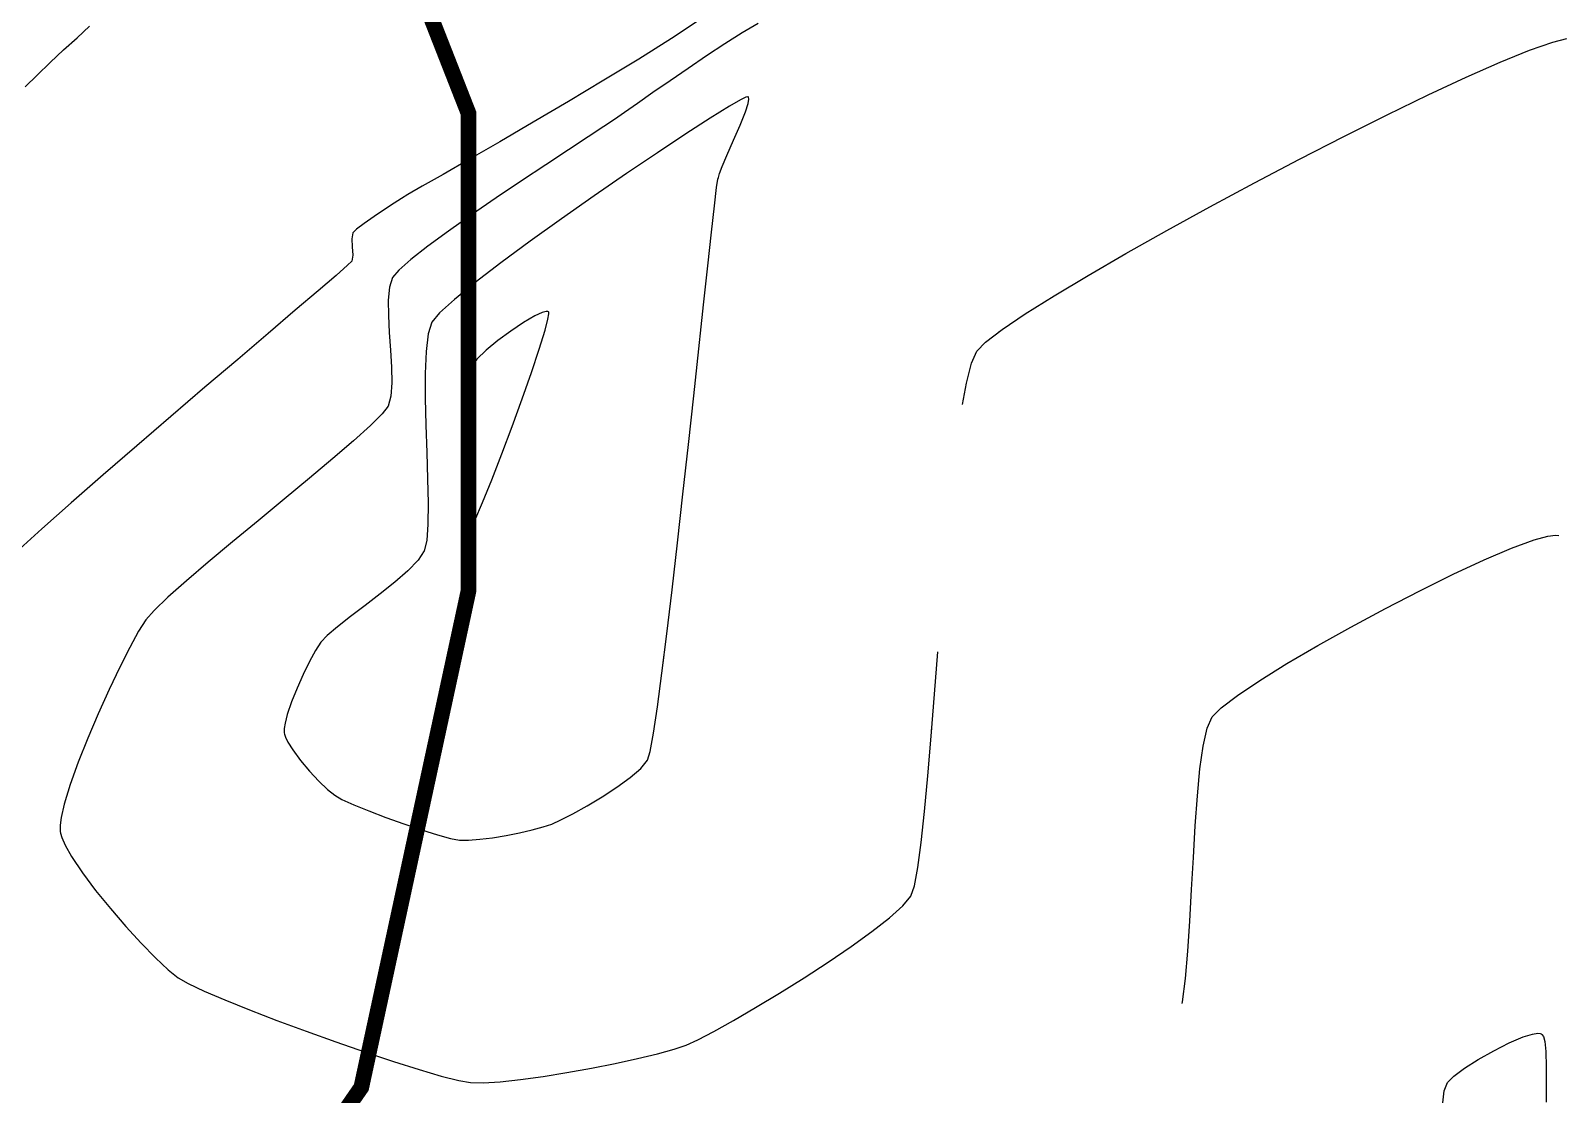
# Model space of a CAD drawing. Header units: metres. Extents: x 708868 to 711043, y 5411316 to 5413138.
# Drawn here: x 709820.1 to 709917.5, y 5411995.4 to 5412063.3 of the extents above; entities that cross this region are included whole.
import ezdxf

# ---------------------------------------------------------------- set-up
doc = ezdxf.new("R2010")
doc.units = ezdxf.units.M
doc.linetypes.add('DASHED', pattern=[0.75, 0.5, -0.25])
for name, color, linetype in [('C-ANNO-TABL', 1, 'Continuous'), ('Rionegro 2010_Contours', 7, 'Continuous'), ('Rionegro 2014_Contours', 7, 'Continuous'), ('Rionegro 2018_Contours', 7, 'Continuous')]:
    doc.layers.add(name, color=color, linetype=linetype)

msp = doc.modelspace()

# ---------------------------------------------------------------- linework, layer by layer
at = {"layer": 'C-ANNO-TABL', "color": 4, "linetype": 'DASHED', "true_color": 0x3dffff, "const_width": 1, "flags": 128}
msp.add_lwpolyline([(711042.543, 5413065.077), (710960.959, 5413110.395), (710928.513, 5413129.625), (710904.958, 5413136.482), (710878.336, 5413137.92), (710860.981, 5413136.789), (710843.249, 5413130.002), (710825.895, 5413114.543), (710808.917, 5413089.658), (710785.526, 5413050.068), (710767.477, 5413018.497), (710750.578, 5412962.402), (710732.947, 5412902.164), (710722.628, 5412876.686), (710711.096, 5412854.241), (710709.275, 5412838.469), (710712.254, 5412799.164), (710711.402, 5412767.16), (710706.844, 5412750.077), (710696.967, 5412735.651), (710677.974, 5412728.438), (710654.043, 5412726.539), (710627.073, 5412724.641), (710606.56, 5412720.465), (710589.801, 5412712.38), (710580.579, 5412698.728), (710577.45, 5412692.07), (710576.617, 5412681.451), (710581.703, 5412658.886), (710586.523, 5412640.581), (710590.138, 5412620.108), (710586.764, 5412609.511), (710569.894, 5412600.358), (710548.445, 5412592.651), (710519.158, 5412593.645), (710507.899, 5412592.671), (710498.04, 5412592.908), (710476.647, 5412590.526), (710453.439, 5412584.652), (710430.062, 5412578.871), (710407.167, 5412571.646), (710393.361, 5412565.35), (710390.566, 5412558.779), (710388.557, 5412550.53), (710383.696, 5412533.008), (710380.563, 5412521.688), (710371.646, 5412514.462), (710365.862, 5412509.886), (710362.006, 5412504.587), (710331.377, 5412455.849), (710322.46, 5412437.304), (710314.748, 5412419.962), (710310.913, 5412404.45), (710310.19, 5412389.517), (710312.359, 5412375.548), (710316.697, 5412365.432), (710327.06, 5412353.871), (710331.95, 5412345.85), (710336.144, 5412343.076), (710341.696, 5412343.548), (710347.662, 5412345.732), (710357.763, 5412346.027), (710373.475, 5412344.551), (710380.943, 5412341.931), (710387.559, 5412337.031), (710390.335, 5412331.128), (710393.229, 5412321.911), (710394.372, 5412314.079), (710391.947, 5412287.733), (710391.947, 5412242.005), (710398.772, 5412181.359), (710397.167, 5412154.922), (710391.094, 5412141.084), (710382.348, 5412135.257), (710365.927, 5412125.119), (710349.52, 5412122.865), (710314.938, 5412100.532), (710310.163, 5412097.449), (710304.075, 5412096.969), (710288.946, 5412103.637), (710260.398, 5412118.748), (710227.162, 5412131.796), (710192.198, 5412139.844), (710067.128, 5412167.234), (710056.514, 5412173.822), (710010.254, 5412214.541), (709997.898, 5412231.696), (709990.986, 5412235.843), (709981.946, 5412236.812), (709941.868, 5412226.346), (709906.208, 5412219.679), (709872.554, 5412206.968), (709858.983, 5412200.97), (709841.485, 5412178.774), (709831.695, 5412162.57), (709826.818, 5412138.119), (709826.096, 5412113.866), (709847.992, 5412057.968), (709847.992, 5412027.524), (709841.153, 5411995.836), (709821.685, 5411967.669), (709785.127, 5411896.003), (709764.498, 5411870.427), (709729.916, 5411841.626), (709687.876, 5411828.101), (709653.609, 5411828.388), (709636.799, 5411836.292), (709611.994, 5411871.534), (709572.151, 5411935.234), (709533.465, 5411953.882), (709461.2, 5411963.077), (709400.577, 5411961.741), (709328.296, 5411946.172), (709283.904, 5411933.17), (709246.821, 5411886.153), (709230.211, 5411871.995), (709186.772, 5411865.786), (709143.573, 5411868.974), (709131.371, 5411871.677), (709115.438, 5411870.35), (709084.203, 5411857.653), (709062.638, 5411854.332), (708913.408, 5411851.538)], dxfattribs=at)
at = {"layer": 'Rionegro 2010_Contours'}
for points in [[(709866.458, 5412063.7, 236), (709865.446, 5412063.098, 236), (709864.337, 5412062.399, 236), (709863.173, 5412061.636, 236), (709861.994, 5412060.841, 236), (709860.841, 5412060.05, 236), (709859.754, 5412059.295, 236), (709858.773, 5412058.61, 236), (709857.94, 5412058.03, 236), (709857.295, 5412057.586, 236), (709856.617, 5412057.135, 236), (709855.615, 5412056.476, 236), (709854.359, 5412055.65, 236), (709852.918, 5412054.698, 236), (709851.364, 5412053.662, 236), (709849.764, 5412052.582, 236), (709848.19, 5412051.5, 236), (709846.71, 5412050.457, 236), (709845.395, 5412049.495, 236), (709844.314, 5412048.654, 236), (709843.537, 5412047.975, 236), (709843.134, 5412047.5, 236), (709842.945, 5412046.889, 236), (709842.871, 5412046.059, 236), (709842.879, 5412045.071, 236), (709842.938, 5412043.986, 236), (709843.016, 5412042.868, 236), (709843.079, 5412041.779, 236), (709843.096, 5412040.779, 236), (709843.035, 5412039.933, 236), (709842.864, 5412039.3, 236), (709842.487, 5412038.806, 236), (709841.729, 5412038.052, 236), (709840.658, 5412037.084, 236), (709839.34, 5412035.948, 236), (709837.842, 5412034.688, 236), (709836.231, 5412033.351, 236), (709834.574, 5412031.983, 236), (709832.938, 5412030.628, 236), (709831.389, 5412029.332, 236), (709829.995, 5412028.142, 236), (709828.822, 5412027.102, 236), (709827.937, 5412026.258, 236), (709827.407, 5412025.655, 236), (709826.951, 5412024.93, 236), (709826.386, 5412023.902, 236), (709825.746, 5412022.638, 236), (709825.064, 5412021.206, 236), (709824.374, 5412019.674, 236), (709823.709, 5412018.11, 236), (709823.104, 5412016.58, 236), (709822.593, 5412015.153, 236), (709822.209, 5412013.897, 236), (709822.015, 5412013.06, 236), (709821.948, 5412012.553, 236), (709821.944, 5412012.281, 236), (709821.956, 5412012.166, 236), (709821.979, 5412012.043, 236), (709822.062, 5412011.769, 236), (709822.267, 5412011.294, 236), (709822.676, 5412010.562, 236), (709823.367, 5412009.522, 236), (709824.209, 5412008.397, 236), (709825.148, 5412007.238, 236), (709826.133, 5412006.1, 236), (709827.111, 5412005.036, 236), (709828.03, 5412004.099, 236), (709828.837, 5412003.343, 236), (709829.48, 5412002.821, 236), (709830.11, 5412002.458, 236), (709831.122, 5412001.982, 236), (709832.447, 5412001.415, 236), (709834.018, 5412000.782, 236), (709835.767, 5412000.109, 236), (709837.628, 5411999.417, 236), (709839.534, 5411998.734, 236), (709841.416, 5411998.081, 236), (709843.207, 5411997.484, 236), (709844.841, 5411996.967, 236), (709846.249, 5411996.554, 236), (709847.365, 5411996.269, 236), (709848.121, 5411996.137, 236), (709848.931, 5411996.125, 236), (709850.012, 5411996.196, 236), (709851.302, 5411996.337, 236), (709852.742, 5411996.536, 236), (709854.27, 5411996.781, 236), (709855.824, 5411997.059, 236), (709857.345, 5411997.358, 236), (709858.771, 5411997.667, 236), (709860.042, 5411997.973, 236), (709861.096, 5411998.264, 236), (709861.873, 5411998.528, 236), (709862.605, 5411998.864, 236), (709863.628, 5411999.398, 236), (709864.881, 5412000.095, 236), (709866.3, 5412000.921, 236), (709867.824, 5412001.841, 236), (709869.39, 5412002.822, 236), (709870.937, 5412003.828, 236), (709872.402, 5412004.826, 236), (709873.722, 5412005.78, 236), (709874.836, 5412006.658, 236), (709875.682, 5412007.423, 236), (709876.198, 5412008.042, 236), (709876.426, 5412008.694, 236), (709876.648, 5412009.854, 236), (709876.864, 5412011.454, 236), (709877.077, 5412013.428, 236), (709877.289, 5412015.709, 236), (709877.501, 5412018.23, 236), (709877.548, 5412018.812, 236)], [(709879.495, 5412039.388, 236), (709879.739, 5412040.766, 236), (709880.058, 5412042.032, 236), (709880.398, 5412042.806, 236), (709880.97, 5412043.381, 236), (709882.024, 5412044.182, 236), (709883.501, 5412045.177, 236), (709885.346, 5412046.337, 236), (709887.503, 5412047.63, 236), (709889.915, 5412049.027, 236), (709892.525, 5412050.496, 236), (709895.277, 5412052.009, 236), (709898.115, 5412053.533, 236), (709900.983, 5412055.039, 236), (709903.823, 5412056.497, 236), (709906.58, 5412057.876, 236), (709909.198, 5412059.145, 236), (709911.619, 5412060.274, 236), (709913.787, 5412061.233, 236), (709915.647, 5412061.992, 236), (709917.141, 5412062.519, 236), (709918.036, 5412062.754, 236)], [(709862.781, 5412043.947, 237), (709862.975, 5412045.746, 237), (709863.246, 5412048.251, 237), (709863.481, 5412050.388, 237), (709863.672, 5412052.076, 237), (709863.812, 5412053.233, 237), (709863.894, 5412053.778, 237), (709863.923, 5412053.887, 237), (709864.004, 5412054.139, 237), (709864.174, 5412054.59, 237), (709864.469, 5412055.293, 237), (709864.894, 5412056.256, 237), (709865.314, 5412057.217, 237), (709865.657, 5412058.07, 237), (709865.828, 5412058.603, 237), (709865.871, 5412058.88, 237), (709865.85, 5412058.994, 237), (709865.824, 5412059.027, 237), (709865.796, 5412059.032, 237), (709865.677, 5412058.995, 237), (709865.345, 5412058.831, 237), (709864.644, 5412058.428, 237), (709863.408, 5412057.664, 237), (709861.848, 5412056.658, 237), (709860.041, 5412055.462, 237), (709858.066, 5412054.128, 237), (709856.001, 5412052.707, 237), (709853.926, 5412051.251, 237), (709851.919, 5412049.811, 237), (709850.058, 5412048.439, 237), (709848.423, 5412047.187, 237), (709847.091, 5412046.105, 237), (709846.142, 5412045.246, 237), (709845.653, 5412044.66, 237), (709845.416, 5412043.903, 237), (709845.279, 5412042.784, 237), (709845.222, 5412041.386, 237), (709845.225, 5412039.792, 237), (709845.266, 5412038.084, 237), (709845.325, 5412036.343, 237), (709845.382, 5412034.654, 237), (709845.416, 5412033.098, 237), (709845.406, 5412031.758, 237), (709845.332, 5412030.716, 237), (709845.172, 5412030.055, 237), (709844.77, 5412029.464, 237), (709844.12, 5412028.791, 237), (709843.292, 5412028.066, 237), (709842.359, 5412027.317, 237), (709841.389, 5412026.573, 237), (709840.455, 5412025.863, 237), (709839.626, 5412025.216, 237), (709838.974, 5412024.661, 237), (709838.568, 5412024.226, 237), (709838.239, 5412023.703, 237), (709837.857, 5412022.999, 237), (709837.452, 5412022.176, 237), (709837.059, 5412021.297, 237), (709836.708, 5412020.423, 237), (709836.433, 5412019.618, 237), (709836.289, 5412019.065, 237), (709836.237, 5412018.724, 237), (709836.232, 5412018.54, 237), (709836.239, 5412018.462, 237), (709836.256, 5412018.375, 237), (709836.319, 5412018.183, 237), (709836.476, 5412017.854, 237), (709836.783, 5412017.357, 237), (709837.284, 5412016.683, 237), (709837.859, 5412016.002, 237), (709838.451, 5412015.369, 237), (709839.002, 5412014.839, 237), (709839.454, 5412014.469, 237), (709839.92, 5412014.208, 237), (709840.672, 5412013.865, 237), (709841.632, 5412013.471, 237), (709842.722, 5412013.053, 237), (709843.866, 5412012.64, 237), (709844.985, 5412012.261, 237), (709846.002, 5412011.945, 237), (709846.839, 5412011.719, 237), (709847.418, 5412011.613, 237), (709847.988, 5412011.606, 237), (709848.705, 5412011.659, 237), (709849.521, 5412011.762, 237), (709850.383, 5412011.903, 237), (709851.242, 5412012.072, 237), (709852.047, 5412012.258, 237), (709852.748, 5412012.449, 237), (709853.294, 5412012.635, 237), (709853.871, 5412012.896, 237), (709854.649, 5412013.295, 237), (709855.555, 5412013.799, 237), (709856.514, 5412014.374, 237), (709857.454, 5412014.986, 237), (709858.3, 5412015.6, 237), (709858.978, 5412016.183, 237), (709859.415, 5412016.7, 237), (709859.578, 5412017.255, 237), (709859.789, 5412018.421, 237), (709860.041, 5412020.117, 237), (709860.326, 5412022.26, 237), (709860.469, 5412023.41, 237)], [(709847.816, 5412030.985, 238), (709847.843, 5412030.992, 238), (709847.919, 5412031.075, 238), (709848.085, 5412031.357, 238), (709848.393, 5412031.994, 238), (709848.889, 5412033.144, 238), (709849.476, 5412034.593, 238), (709850.117, 5412036.245, 238), (709850.775, 5412038.002, 238), (709851.416, 5412039.768, 238), (709852.003, 5412041.445, 238), (709852.499, 5412042.936, 238), (709852.869, 5412044.144, 238), (709853.05, 5412044.841, 238), (709853.106, 5412045.174, 238), (709853.102, 5412045.293, 238), (709853.086, 5412045.32, 238), (709853.049, 5412045.338, 238), (709852.937, 5412045.341, 238), (709852.687, 5412045.27, 238), (709852.225, 5412045.054, 238), (709851.501, 5412044.629, 238), (709850.689, 5412044.084, 238), (709849.869, 5412043.475, 238), (709849.122, 5412042.858, 238), (709848.53, 5412042.288, 238), (709848.173, 5412041.821, 238), (709848.013, 5412041.263, 238), (709847.874, 5412040.297, 238), (709847.759, 5412039.031, 238), (709847.671, 5412037.576, 238), (709847.611, 5412036.04, 238), (709847.581, 5412034.533, 238), (709847.585, 5412033.165, 238), (709847.623, 5412032.045, 238), (709847.681, 5412031.4, 238), (709847.741, 5412031.101, 238), (709847.789, 5412031.002, 238), (709847.816, 5412030.985, 238)], [(709910.123, 5411994.845, 234), (709910.22, 5411995.612, 234), (709910.418, 5411996.14, 234), (709910.821, 5411996.542, 234), (709911.51, 5411997.052, 234), (709912.39, 5411997.613, 234), (709913.37, 5411998.17, 234), (709914.354, 5411998.667, 234), (709915.25, 5411999.05, 234), (709915.84, 5411999.236, 234), (709916.177, 5411999.287, 234), (709916.34, 5411999.272, 234), (709916.401, 5411999.248, 234), (709916.452, 5411999.209, 234), (709916.538, 5411999.076, 234), (709916.631, 5411998.752, 234), (709916.701, 5411998.13, 234), (709916.726, 5411997.135, 234), (709916.716, 5411996.014, 234), (709916.708, 5411994.89, 234)]]:
    msp.add_polyline3d(points, dxfattribs=at)
at = {"layer": 'Rionegro 2014_Contours'}
for points in [[(709862.824, 5412063.993, 235), (709860.935, 5412062.756, 235), (709858.842, 5412061.438, 235), (709856.624, 5412060.081, 235), (709854.357, 5412058.722, 235), (709852.121, 5412057.404, 235), (709849.993, 5412056.164, 235), (709848.052, 5412055.043, 235), (709846.375, 5412054.081, 235), (709845.041, 5412053.317, 235), (709844.127, 5412052.792, 235), (709843.712, 5412052.545, 235), (709843.252, 5412052.239, 235), (709842.636, 5412051.833, 235), (709841.964, 5412051.383, 235), (709841.337, 5412050.946, 235), (709840.854, 5412050.579, 235), (709840.614, 5412050.339, 235), (709840.556, 5412049.972, 235), (709840.58, 5412049.448, 235), (709840.607, 5412048.921, 235), (709840.555, 5412048.545, 235), (709840.276, 5412048.278, 235), (709839.54, 5412047.632, 235), (709838.408, 5412046.659, 235), (709836.943, 5412045.409, 235), (709835.209, 5412043.932, 235), (709833.268, 5412042.278, 235), (709831.182, 5412040.498, 235), (709829.014, 5412038.641, 235), (709826.828, 5412036.759, 235), (709824.684, 5412034.902, 235), (709822.647, 5412033.119, 235), (709820.779, 5412031.461, 235), (709819.142, 5412029.978, 235)], [(709866.458, 5412063.7, 236), (709865.446, 5412063.098, 236), (709864.337, 5412062.399, 236), (709863.173, 5412061.636, 236), (709861.994, 5412060.841, 236), (709860.841, 5412060.05, 236), (709859.754, 5412059.295, 236), (709858.773, 5412058.61, 236), (709857.94, 5412058.03, 236), (709857.295, 5412057.586, 236), (709856.617, 5412057.135, 236), (709855.615, 5412056.476, 236), (709854.359, 5412055.65, 236), (709852.918, 5412054.698, 236), (709851.364, 5412053.662, 236), (709849.764, 5412052.582, 236), (709848.19, 5412051.5, 236), (709846.71, 5412050.457, 236), (709845.395, 5412049.495, 236), (709844.314, 5412048.654, 236), (709843.537, 5412047.975, 236), (709843.134, 5412047.5, 236), (709842.945, 5412046.889, 236), (709842.871, 5412046.059, 236), (709842.879, 5412045.071, 236), (709842.938, 5412043.986, 236), (709843.016, 5412042.868, 236), (709843.079, 5412041.779, 236), (709843.096, 5412040.779, 236), (709843.035, 5412039.933, 236), (709842.864, 5412039.3, 236), (709842.487, 5412038.806, 236), (709841.729, 5412038.052, 236), (709840.658, 5412037.084, 236), (709839.34, 5412035.948, 236), (709837.842, 5412034.688, 236), (709836.231, 5412033.351, 236), (709834.574, 5412031.983, 236), (709832.938, 5412030.628, 236), (709831.389, 5412029.332, 236), (709829.995, 5412028.142, 236), (709828.822, 5412027.102, 236), (709827.937, 5412026.258, 236), (709827.407, 5412025.655, 236), (709826.951, 5412024.93, 236), (709826.386, 5412023.902, 236), (709825.746, 5412022.638, 236), (709825.064, 5412021.206, 236), (709824.374, 5412019.674, 236), (709823.709, 5412018.11, 236), (709823.104, 5412016.58, 236), (709822.593, 5412015.153, 236), (709822.209, 5412013.897, 236), (709822.015, 5412013.06, 236), (709821.948, 5412012.553, 236), (709821.944, 5412012.281, 236), (709821.956, 5412012.166, 236), (709821.979, 5412012.043, 236), (709822.062, 5412011.769, 236), (709822.267, 5412011.294, 236), (709822.676, 5412010.562, 236), (709823.367, 5412009.522, 236), (709824.209, 5412008.397, 236), (709825.148, 5412007.238, 236), (709826.133, 5412006.1, 236), (709827.111, 5412005.036, 236), (709828.03, 5412004.099, 236), (709828.837, 5412003.343, 236), (709829.48, 5412002.821, 236), (709830.11, 5412002.458, 236), (709831.122, 5412001.982, 236), (709832.447, 5412001.415, 236), (709834.018, 5412000.782, 236), (709835.767, 5412000.109, 236), (709837.628, 5411999.417, 236), (709839.534, 5411998.734, 236), (709841.416, 5411998.081, 236), (709843.207, 5411997.484, 236), (709844.841, 5411996.967, 236), (709846.249, 5411996.554, 236), (709847.365, 5411996.269, 236), (709848.121, 5411996.137, 236), (709848.931, 5411996.125, 236), (709850.012, 5411996.196, 236), (709851.302, 5411996.337, 236), (709852.742, 5411996.536, 236), (709854.27, 5411996.781, 236), (709855.824, 5411997.059, 236), (709857.345, 5411997.358, 236), (709858.771, 5411997.667, 236), (709860.042, 5411997.973, 236), (709861.096, 5411998.264, 236), (709861.873, 5411998.528, 236), (709862.605, 5411998.864, 236), (709863.628, 5411999.398, 236), (709864.881, 5412000.095, 236), (709866.3, 5412000.921, 236), (709867.824, 5412001.841, 236), (709869.39, 5412002.822, 236), (709870.937, 5412003.828, 236), (709872.402, 5412004.826, 236), (709873.722, 5412005.78, 236), (709874.836, 5412006.658, 236), (709875.682, 5412007.423, 236), (709876.198, 5412008.042, 236), (709876.426, 5412008.694, 236), (709876.648, 5412009.854, 236), (709876.864, 5412011.454, 236), (709877.077, 5412013.428, 236), (709877.289, 5412015.709, 236), (709877.501, 5412018.23, 236), (709877.716, 5412020.926, 236), (709877.927, 5412023.625, 236)], [(709819.714, 5412059.656, 235), (709820.473, 5412060.416, 235), (709821.306, 5412061.212, 235), (709822.17, 5412062.017, 235), (709823.024, 5412062.798, 235), (709823.824, 5412063.526, 235)], [(709881.797, 5412044.01, 236), (709882.024, 5412044.182, 236), (709883.501, 5412045.177, 236), (709885.346, 5412046.337, 236), (709887.503, 5412047.63, 236), (709889.915, 5412049.027, 236), (709892.525, 5412050.496, 236), (709895.277, 5412052.009, 236), (709898.115, 5412053.533, 236), (709900.983, 5412055.039, 236), (709903.823, 5412056.497, 236), (709906.58, 5412057.876, 236), (709909.198, 5412059.145, 236), (709911.619, 5412060.274, 236), (709913.787, 5412061.233, 236), (709915.647, 5412061.992, 236), (709917.141, 5412062.519, 236), (709918.036, 5412062.754, 236)], [(709863.894, 5412053.778, 237), (709863.923, 5412053.887, 237), (709864.004, 5412054.139, 237), (709864.174, 5412054.59, 237), (709864.469, 5412055.293, 237), (709864.894, 5412056.256, 237), (709865.314, 5412057.217, 237), (709865.657, 5412058.07, 237), (709865.828, 5412058.603, 237), (709865.871, 5412058.88, 237), (709865.85, 5412058.994, 237), (709865.824, 5412059.027, 237), (709865.796, 5412059.032, 237), (709865.677, 5412058.995, 237), (709865.345, 5412058.831, 237), (709864.644, 5412058.428, 237), (709863.408, 5412057.664, 237), (709861.848, 5412056.658, 237), (709860.041, 5412055.462, 237), (709858.066, 5412054.128, 237), (709856.001, 5412052.707, 237), (709853.926, 5412051.251, 237), (709851.919, 5412049.811, 237), (709850.058, 5412048.439, 237), (709848.423, 5412047.187, 237), (709847.091, 5412046.105, 237), (709846.142, 5412045.246, 237), (709845.653, 5412044.66, 237), (709845.416, 5412043.903, 237), (709845.279, 5412042.784, 237), (709845.222, 5412041.386, 237), (709845.225, 5412039.792, 237), (709845.266, 5412038.084, 237), (709845.325, 5412036.343, 237), (709845.382, 5412034.654, 237), (709845.416, 5412033.098, 237), (709845.406, 5412031.758, 237), (709845.332, 5412030.716, 237), (709845.172, 5412030.055, 237), (709844.77, 5412029.464, 237), (709844.12, 5412028.791, 237), (709843.292, 5412028.066, 237), (709842.359, 5412027.317, 237), (709841.389, 5412026.573, 237), (709840.455, 5412025.863, 237), (709839.626, 5412025.216, 237), (709838.974, 5412024.661, 237), (709838.568, 5412024.226, 237), (709838.239, 5412023.703, 237), (709837.857, 5412022.999, 237), (709837.452, 5412022.176, 237), (709837.059, 5412021.297, 237), (709836.708, 5412020.423, 237), (709836.433, 5412019.618, 237), (709836.289, 5412019.065, 237), (709836.237, 5412018.724, 237), (709836.232, 5412018.54, 237), (709836.239, 5412018.462, 237), (709836.256, 5412018.375, 237), (709836.319, 5412018.183, 237), (709836.476, 5412017.854, 237), (709836.783, 5412017.357, 237), (709837.284, 5412016.683, 237), (709837.859, 5412016.002, 237), (709838.451, 5412015.369, 237), (709839.002, 5412014.839, 237), (709839.454, 5412014.469, 237), (709839.92, 5412014.208, 237), (709840.672, 5412013.865, 237), (709841.632, 5412013.471, 237), (709842.722, 5412013.053, 237), (709843.866, 5412012.64, 237), (709844.985, 5412012.261, 237), (709846.002, 5412011.945, 237), (709846.839, 5412011.719, 237), (709847.418, 5412011.613, 237), (709847.988, 5412011.606, 237), (709848.705, 5412011.659, 237), (709849.521, 5412011.762, 237), (709850.383, 5412011.903, 237), (709851.242, 5412012.072, 237), (709852.047, 5412012.258, 237), (709852.748, 5412012.449, 237), (709853.294, 5412012.635, 237), (709853.871, 5412012.896, 237), (709854.649, 5412013.295, 237), (709855.555, 5412013.799, 237), (709856.514, 5412014.374, 237), (709857.454, 5412014.986, 237), (709858.3, 5412015.6, 237), (709858.978, 5412016.183, 237), (709859.415, 5412016.7, 237), (709859.578, 5412017.255, 237), (709859.789, 5412018.421, 237), (709860.041, 5412020.117, 237), (709860.326, 5412022.26, 237), (709860.638, 5412024.77, 237), (709860.969, 5412027.565, 237), (709861.313, 5412030.563, 237), (709861.663, 5412033.682, 237), (709862.011, 5412036.842, 237), (709862.35, 5412039.96, 237), (709862.674, 5412042.956, 237), (709862.975, 5412045.746, 237), (709863.246, 5412048.251, 237), (709863.481, 5412050.388, 237), (709863.672, 5412052.076, 237), (709863.812, 5412053.233, 237), (709863.894, 5412053.778, 237)], [(709847.816, 5412030.985, 238), (709847.843, 5412030.992, 238), (709847.919, 5412031.075, 238), (709848.085, 5412031.357, 238), (709848.393, 5412031.994, 238), (709848.889, 5412033.144, 238), (709849.476, 5412034.593, 238), (709850.117, 5412036.245, 238), (709850.775, 5412038.002, 238), (709851.416, 5412039.768, 238), (709852.003, 5412041.445, 238), (709852.499, 5412042.936, 238), (709852.869, 5412044.144, 238), (709853.05, 5412044.841, 238), (709853.106, 5412045.174, 238), (709853.102, 5412045.293, 238), (709853.086, 5412045.32, 238), (709853.049, 5412045.338, 238), (709852.937, 5412045.341, 238), (709852.687, 5412045.27, 238), (709852.225, 5412045.054, 238), (709851.501, 5412044.629, 238), (709850.689, 5412044.084, 238), (709849.869, 5412043.475, 238), (709849.122, 5412042.858, 238), (709848.53, 5412042.288, 238), (709848.173, 5412041.821, 238), (709848.013, 5412041.263, 238), (709847.874, 5412040.297, 238), (709847.759, 5412039.031, 238), (709847.671, 5412037.576, 238), (709847.611, 5412036.04, 238), (709847.581, 5412034.533, 238), (709847.585, 5412033.165, 238), (709847.623, 5412032.045, 238), (709847.681, 5412031.4, 238), (709847.741, 5412031.101, 238), (709847.789, 5412031.002, 238), (709847.816, 5412030.985, 238)], [(709893.494, 5412001.189, 235), (709893.517, 5412001.299, 235), (709893.709, 5412002.781, 235), (709893.864, 5412004.516, 235), (709893.994, 5412006.431, 235), (709894.109, 5412008.452, 235), (709894.219, 5412010.508, 235), (709894.337, 5412012.524, 235), (709894.473, 5412014.429, 235), (709894.637, 5412016.149, 235), (709894.84, 5412017.612, 235), (709895.093, 5412018.744, 235), (709895.408, 5412019.473, 235), (709895.988, 5412020.056, 235), (709897.028, 5412020.844, 235), (709898.453, 5412021.795, 235), (709900.186, 5412022.866, 235), (709902.149, 5412024.016, 235), (709904.268, 5412025.203, 235), (709906.465, 5412026.385, 235), (709908.664, 5412027.52, 235), (709910.787, 5412028.566, 235), (709912.76, 5412029.482, 235), (709914.504, 5412030.226, 235), (709915.944, 5412030.755, 235), (709916.826, 5412030.996, 235), (709917.303, 5412031.056, 235), (709917.525, 5412031.034, 235)], [(709910.123, 5411994.845, 234), (709910.22, 5411995.612, 234), (709910.418, 5411996.14, 234), (709910.821, 5411996.542, 234), (709911.51, 5411997.052, 234), (709912.39, 5411997.613, 234), (709913.37, 5411998.17, 234), (709914.354, 5411998.667, 234), (709915.25, 5411999.05, 234), (709915.84, 5411999.236, 234), (709916.177, 5411999.287, 234), (709916.34, 5411999.272, 234), (709916.401, 5411999.248, 234), (709916.452, 5411999.209, 234), (709916.538, 5411999.076, 234), (709916.631, 5411998.752, 234), (709916.701, 5411998.13, 234), (709916.726, 5411997.135, 234), (709916.716, 5411996.014, 234), (709916.708, 5411994.89, 234)]]:
    msp.add_polyline3d(points, dxfattribs=at)
at = {"layer": 'Rionegro 2018_Contours'}
for points in [[(709862.824, 5412063.993, 235), (709860.935, 5412062.756, 235), (709858.842, 5412061.438, 235), (709856.624, 5412060.081, 235), (709854.357, 5412058.722, 235), (709852.121, 5412057.404, 235), (709849.993, 5412056.164, 235), (709848.052, 5412055.043, 235), (709846.375, 5412054.081, 235), (709845.041, 5412053.317, 235), (709844.127, 5412052.792, 235), (709843.712, 5412052.545, 235), (709843.252, 5412052.239, 235), (709842.636, 5412051.833, 235), (709841.964, 5412051.383, 235), (709841.337, 5412050.946, 235), (709840.854, 5412050.579, 235), (709840.614, 5412050.339, 235), (709840.556, 5412049.972, 235), (709840.58, 5412049.448, 235), (709840.607, 5412048.921, 235), (709840.555, 5412048.545, 235), (709840.276, 5412048.278, 235), (709839.54, 5412047.632, 235), (709838.408, 5412046.659, 235), (709836.943, 5412045.409, 235), (709835.209, 5412043.932, 235), (709833.268, 5412042.278, 235), (709831.182, 5412040.498, 235), (709829.014, 5412038.641, 235), (709826.828, 5412036.759, 235), (709824.684, 5412034.902, 235), (709822.647, 5412033.119, 235), (709820.779, 5412031.461, 235), (709819.142, 5412029.978, 235)], [(709866.458, 5412063.7, 236), (709865.446, 5412063.098, 236), (709864.337, 5412062.399, 236), (709863.173, 5412061.636, 236), (709861.994, 5412060.841, 236), (709860.841, 5412060.05, 236), (709859.754, 5412059.295, 236), (709858.773, 5412058.61, 236), (709857.94, 5412058.03, 236), (709857.295, 5412057.586, 236), (709856.617, 5412057.135, 236), (709855.615, 5412056.476, 236), (709854.359, 5412055.65, 236), (709852.918, 5412054.698, 236), (709851.364, 5412053.662, 236), (709849.764, 5412052.582, 236), (709848.19, 5412051.5, 236), (709846.71, 5412050.457, 236), (709845.395, 5412049.495, 236), (709844.314, 5412048.654, 236), (709843.537, 5412047.975, 236), (709843.134, 5412047.5, 236), (709842.945, 5412046.889, 236), (709842.871, 5412046.059, 236), (709842.879, 5412045.071, 236), (709842.938, 5412043.986, 236), (709843.016, 5412042.868, 236), (709843.079, 5412041.779, 236), (709843.096, 5412040.779, 236), (709843.035, 5412039.933, 236), (709842.864, 5412039.3, 236), (709842.487, 5412038.806, 236), (709841.729, 5412038.052, 236), (709840.658, 5412037.084, 236), (709839.34, 5412035.948, 236), (709837.842, 5412034.688, 236), (709836.231, 5412033.351, 236), (709834.574, 5412031.983, 236), (709832.938, 5412030.628, 236), (709831.389, 5412029.332, 236), (709829.995, 5412028.142, 236), (709828.822, 5412027.102, 236), (709827.937, 5412026.258, 236), (709827.407, 5412025.655, 236), (709826.951, 5412024.93, 236), (709826.386, 5412023.902, 236), (709825.746, 5412022.638, 236), (709825.064, 5412021.206, 236), (709824.374, 5412019.674, 236), (709823.709, 5412018.11, 236), (709823.104, 5412016.58, 236), (709822.593, 5412015.153, 236), (709822.209, 5412013.897, 236), (709822.015, 5412013.06, 236), (709821.948, 5412012.553, 236), (709821.944, 5412012.281, 236), (709821.956, 5412012.166, 236), (709821.979, 5412012.043, 236), (709822.062, 5412011.769, 236), (709822.267, 5412011.294, 236), (709822.676, 5412010.562, 236), (709823.367, 5412009.522, 236), (709824.209, 5412008.397, 236), (709825.148, 5412007.238, 236), (709826.133, 5412006.1, 236), (709827.111, 5412005.036, 236), (709828.03, 5412004.099, 236), (709828.837, 5412003.343, 236), (709829.48, 5412002.821, 236), (709830.11, 5412002.458, 236), (709831.122, 5412001.982, 236), (709832.447, 5412001.415, 236), (709834.018, 5412000.782, 236), (709835.767, 5412000.109, 236), (709837.628, 5411999.417, 236), (709839.534, 5411998.734, 236), (709841.416, 5411998.081, 236), (709843.207, 5411997.484, 236), (709844.841, 5411996.967, 236), (709846.249, 5411996.554, 236), (709847.365, 5411996.269, 236), (709848.121, 5411996.137, 236), (709848.931, 5411996.125, 236), (709850.012, 5411996.196, 236), (709851.302, 5411996.337, 236), (709852.742, 5411996.536, 236), (709854.27, 5411996.781, 236), (709855.824, 5411997.059, 236), (709857.345, 5411997.358, 236), (709858.771, 5411997.667, 236), (709860.042, 5411997.973, 236), (709861.096, 5411998.264, 236), (709861.873, 5411998.528, 236), (709862.605, 5411998.864, 236), (709863.628, 5411999.398, 236), (709864.881, 5412000.095, 236), (709866.3, 5412000.921, 236), (709867.824, 5412001.841, 236), (709869.39, 5412002.822, 236), (709870.937, 5412003.828, 236), (709872.402, 5412004.826, 236), (709873.722, 5412005.78, 236), (709874.836, 5412006.658, 236), (709875.682, 5412007.423, 236), (709876.198, 5412008.042, 236), (709876.426, 5412008.694, 236), (709876.648, 5412009.854, 236), (709876.864, 5412011.454, 236), (709877.077, 5412013.428, 236), (709877.289, 5412015.709, 236), (709877.501, 5412018.23, 236), (709877.716, 5412020.926, 236), (709877.927, 5412023.625, 236)], [(709819.714, 5412059.656, 235), (709820.473, 5412060.416, 235), (709821.306, 5412061.212, 235), (709822.17, 5412062.017, 235), (709823.024, 5412062.798, 235), (709823.824, 5412063.526, 235)], [(709881.797, 5412044.01, 236), (709882.024, 5412044.182, 236), (709883.501, 5412045.177, 236), (709885.346, 5412046.337, 236), (709887.503, 5412047.63, 236), (709889.915, 5412049.027, 236), (709892.525, 5412050.496, 236), (709895.277, 5412052.009, 236), (709898.115, 5412053.533, 236), (709900.983, 5412055.039, 236), (709903.823, 5412056.497, 236), (709906.58, 5412057.876, 236), (709909.198, 5412059.145, 236), (709911.619, 5412060.274, 236), (709913.787, 5412061.233, 236), (709915.647, 5412061.992, 236), (709917.141, 5412062.519, 236), (709918.036, 5412062.754, 236)], [(709863.894, 5412053.778, 237), (709863.923, 5412053.887, 237), (709864.004, 5412054.139, 237), (709864.174, 5412054.59, 237), (709864.469, 5412055.293, 237), (709864.894, 5412056.256, 237), (709865.314, 5412057.217, 237), (709865.657, 5412058.07, 237), (709865.828, 5412058.603, 237), (709865.871, 5412058.88, 237), (709865.85, 5412058.994, 237), (709865.824, 5412059.027, 237), (709865.796, 5412059.032, 237), (709865.677, 5412058.995, 237), (709865.345, 5412058.831, 237), (709864.644, 5412058.428, 237), (709863.408, 5412057.664, 237), (709861.848, 5412056.658, 237), (709860.041, 5412055.462, 237), (709858.066, 5412054.128, 237), (709856.001, 5412052.707, 237), (709853.926, 5412051.251, 237), (709851.919, 5412049.811, 237), (709850.058, 5412048.439, 237), (709848.423, 5412047.187, 237), (709847.091, 5412046.105, 237), (709846.142, 5412045.246, 237), (709845.653, 5412044.66, 237), (709845.416, 5412043.903, 237), (709845.279, 5412042.784, 237), (709845.222, 5412041.386, 237), (709845.225, 5412039.792, 237), (709845.266, 5412038.084, 237), (709845.325, 5412036.343, 237), (709845.382, 5412034.654, 237), (709845.416, 5412033.098, 237), (709845.406, 5412031.758, 237), (709845.332, 5412030.716, 237), (709845.172, 5412030.055, 237), (709844.77, 5412029.464, 237), (709844.12, 5412028.791, 237), (709843.292, 5412028.066, 237), (709842.359, 5412027.317, 237), (709841.389, 5412026.573, 237), (709840.455, 5412025.863, 237), (709839.626, 5412025.216, 237), (709838.974, 5412024.661, 237), (709838.568, 5412024.226, 237), (709838.239, 5412023.703, 237), (709837.857, 5412022.999, 237), (709837.452, 5412022.176, 237), (709837.059, 5412021.297, 237), (709836.708, 5412020.423, 237), (709836.433, 5412019.618, 237), (709836.289, 5412019.065, 237), (709836.237, 5412018.724, 237), (709836.232, 5412018.54, 237), (709836.239, 5412018.462, 237), (709836.256, 5412018.375, 237), (709836.319, 5412018.183, 237), (709836.476, 5412017.854, 237), (709836.783, 5412017.357, 237), (709837.284, 5412016.683, 237), (709837.859, 5412016.002, 237), (709838.451, 5412015.369, 237), (709839.002, 5412014.839, 237), (709839.454, 5412014.469, 237), (709839.92, 5412014.208, 237), (709840.672, 5412013.865, 237), (709841.632, 5412013.471, 237), (709842.722, 5412013.053, 237), (709843.866, 5412012.64, 237), (709844.985, 5412012.261, 237), (709846.002, 5412011.945, 237), (709846.839, 5412011.719, 237), (709847.418, 5412011.613, 237), (709847.988, 5412011.606, 237), (709848.705, 5412011.659, 237), (709849.521, 5412011.762, 237), (709850.383, 5412011.903, 237), (709851.242, 5412012.072, 237), (709852.047, 5412012.258, 237), (709852.748, 5412012.449, 237), (709853.294, 5412012.635, 237), (709853.871, 5412012.896, 237), (709854.649, 5412013.295, 237), (709855.555, 5412013.799, 237), (709856.514, 5412014.374, 237), (709857.454, 5412014.986, 237), (709858.3, 5412015.6, 237), (709858.978, 5412016.183, 237), (709859.415, 5412016.7, 237), (709859.578, 5412017.255, 237), (709859.789, 5412018.421, 237), (709860.041, 5412020.117, 237), (709860.326, 5412022.26, 237), (709860.638, 5412024.77, 237), (709860.969, 5412027.565, 237), (709861.313, 5412030.563, 237), (709861.663, 5412033.682, 237), (709862.011, 5412036.842, 237), (709862.35, 5412039.96, 237), (709862.674, 5412042.956, 237), (709862.975, 5412045.746, 237), (709863.246, 5412048.251, 237), (709863.481, 5412050.388, 237), (709863.672, 5412052.076, 237), (709863.812, 5412053.233, 237), (709863.894, 5412053.778, 237)], [(709847.816, 5412030.985, 238), (709847.843, 5412030.992, 238), (709847.919, 5412031.075, 238), (709848.085, 5412031.357, 238), (709848.393, 5412031.994, 238), (709848.889, 5412033.144, 238), (709849.476, 5412034.593, 238), (709850.117, 5412036.245, 238), (709850.775, 5412038.002, 238), (709851.416, 5412039.768, 238), (709852.003, 5412041.445, 238), (709852.499, 5412042.936, 238), (709852.869, 5412044.144, 238), (709853.05, 5412044.841, 238), (709853.106, 5412045.174, 238), (709853.102, 5412045.293, 238), (709853.086, 5412045.32, 238), (709853.049, 5412045.338, 238), (709852.937, 5412045.341, 238), (709852.687, 5412045.27, 238), (709852.225, 5412045.054, 238), (709851.501, 5412044.629, 238), (709850.689, 5412044.084, 238), (709849.869, 5412043.475, 238), (709849.122, 5412042.858, 238), (709848.53, 5412042.288, 238), (709848.173, 5412041.821, 238), (709848.013, 5412041.263, 238), (709847.874, 5412040.297, 238), (709847.759, 5412039.031, 238), (709847.671, 5412037.576, 238), (709847.611, 5412036.04, 238), (709847.581, 5412034.533, 238), (709847.585, 5412033.165, 238), (709847.623, 5412032.045, 238), (709847.681, 5412031.4, 238), (709847.741, 5412031.101, 238), (709847.789, 5412031.002, 238), (709847.816, 5412030.985, 238)], [(709893.494, 5412001.189, 235), (709893.517, 5412001.299, 235), (709893.709, 5412002.781, 235), (709893.864, 5412004.516, 235), (709893.994, 5412006.431, 235), (709894.109, 5412008.452, 235), (709894.219, 5412010.508, 235), (709894.337, 5412012.524, 235), (709894.473, 5412014.429, 235), (709894.637, 5412016.149, 235), (709894.84, 5412017.612, 235), (709895.093, 5412018.744, 235), (709895.408, 5412019.473, 235), (709895.988, 5412020.056, 235), (709897.028, 5412020.844, 235), (709898.453, 5412021.795, 235), (709900.186, 5412022.866, 235), (709902.149, 5412024.016, 235), (709904.268, 5412025.203, 235), (709906.465, 5412026.385, 235), (709908.664, 5412027.52, 235), (709910.787, 5412028.566, 235), (709912.76, 5412029.482, 235), (709914.504, 5412030.226, 235), (709915.944, 5412030.755, 235), (709916.826, 5412030.996, 235), (709917.303, 5412031.056, 235), (709917.525, 5412031.034, 235)], [(709910.123, 5411994.845, 234), (709910.22, 5411995.612, 234), (709910.418, 5411996.14, 234), (709910.821, 5411996.542, 234), (709911.51, 5411997.052, 234), (709912.39, 5411997.613, 234), (709913.37, 5411998.17, 234), (709914.354, 5411998.667, 234), (709915.25, 5411999.05, 234), (709915.84, 5411999.236, 234), (709916.177, 5411999.287, 234), (709916.34, 5411999.272, 234), (709916.401, 5411999.248, 234), (709916.452, 5411999.209, 234), (709916.538, 5411999.076, 234), (709916.631, 5411998.752, 234), (709916.701, 5411998.13, 234), (709916.726, 5411997.135, 234), (709916.716, 5411996.014, 234), (709916.708, 5411994.89, 234)]]:
    msp.add_polyline3d(points, dxfattribs=at)

doc.saveas('drawing.dxf')
